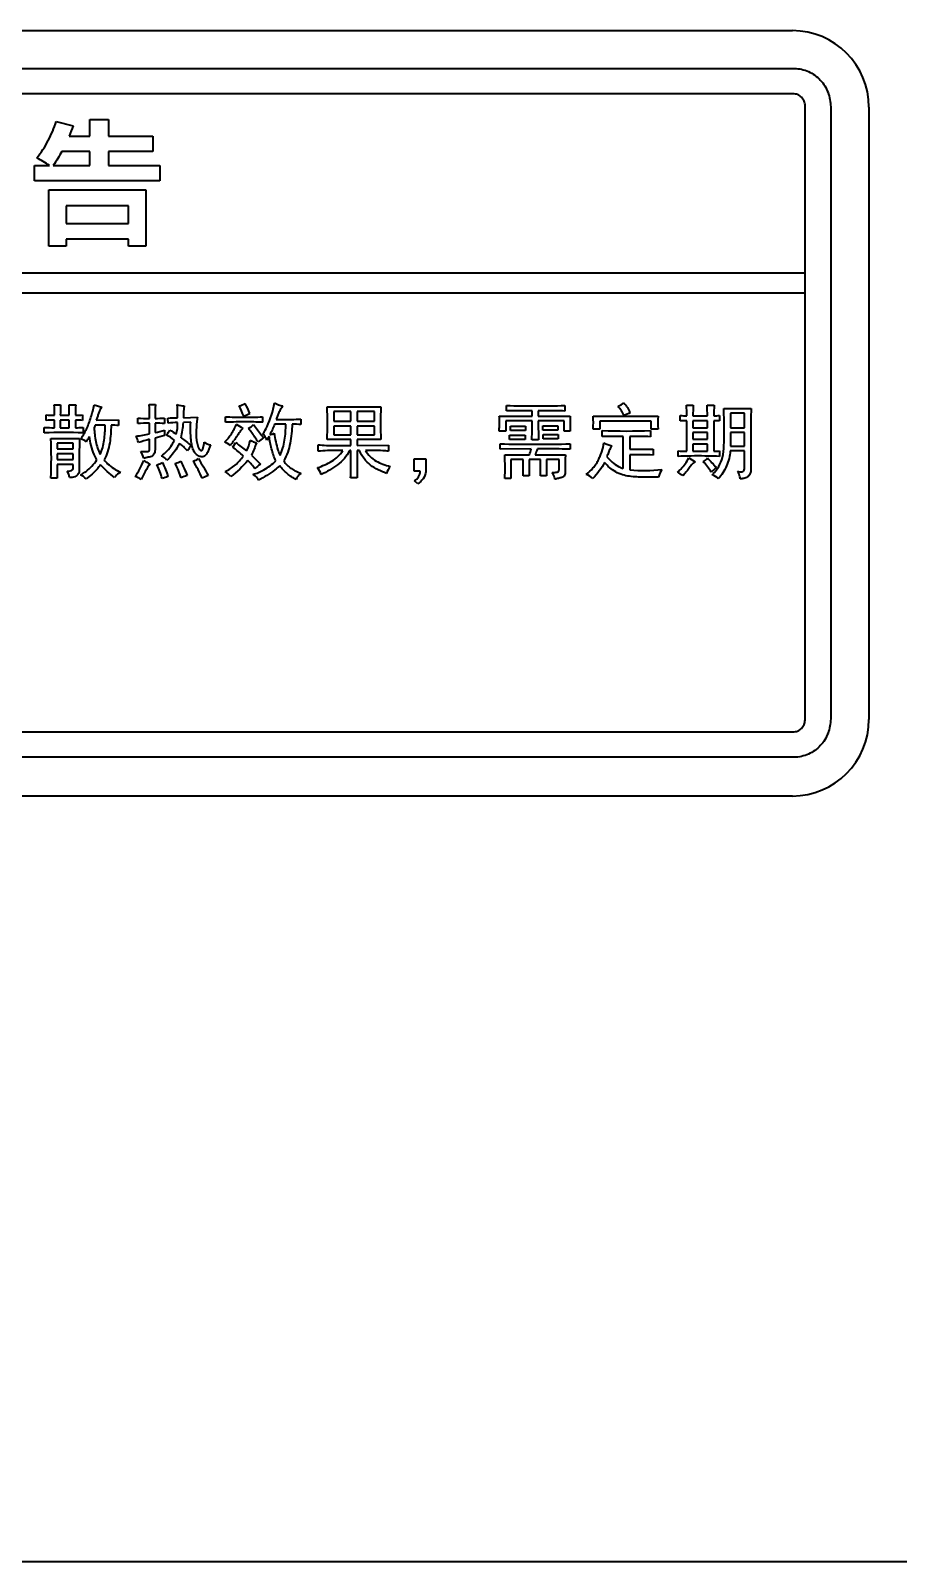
# Model space of a CAD drawing. Header units: millimetres. Extents: x 32496 to 166256, y 3504 to 23939.
# Drawn here: x 51723 to 51757, y 11555.1 to 11615.1 of the extents above; entities that cross this region are included whole.
import ezdxf

# ---------------------------------------------------------------- set-up
doc = ezdxf.new("R2010")
doc.units = ezdxf.units.MM
doc.layers.get('0').update_dxf_attribs({"lineweight": 35})

msp = doc.modelspace()

# ---------------------------------------------------------------- linework, layer by layer
at = {"linetype": 'Continuous'}
for p, q in [((51670.84, 11615.075), (51752.84, 11615.075)), ((51670.769, 11613.593), (51752.91, 11613.593)), ((51752.91, 11612.593), (51670.769, 11612.593)), ((51753.34, 11605.578), (51753.34, 11612.089)), ((51754.34, 11612.089), (51754.34, 11588.098)), ((51755.84, 11612.075), (51755.84, 11588.075)), ((51723.983, 11611.516), (51724.649, 11611.34)), ((51725.305, 11611.586), (51726.026, 11611.586)), ((51725.305, 11610.944), (51725.305, 11611.586)), ((51726.026, 11611.586), (51726.026, 11610.944)), ((51724.493, 11610.944), (51725.305, 11610.944)), ((51726.026, 11610.944), (51727.764, 11610.944)), ((51727.764, 11610.944), (51727.764, 11610.343)), ((51725.305, 11610.343), (51724.205, 11610.343)), ((51725.305, 11609.792), (51725.305, 11610.343)), ((51727.764, 11610.343), (51726.026, 11610.343)), ((51726.026, 11610.343), (51726.026, 11609.792)), ((51723.136, 11609.792), (51723.717, 11609.792)), ((51723.136, 11609.191), (51723.136, 11609.792)), ((51723.862, 11609.792), (51725.305, 11609.792)), ((51726.026, 11609.792), (51728.046, 11609.792)), ((51728.046, 11609.792), (51728.046, 11609.191)), ((51728.046, 11609.191), (51723.136, 11609.191)), ((51723.692, 11608.83), (51727.489, 11608.83)), ((51723.692, 11606.631), (51723.692, 11608.83)), ((51727.489, 11608.83), (51727.489, 11606.631)), ((51726.808, 11608.209), (51724.374, 11608.209)), ((51724.374, 11608.209), (51724.374, 11607.518)), ((51726.808, 11607.518), (51726.808, 11608.209)), ((51724.374, 11607.518), (51726.808, 11607.518)), ((51724.374, 11606.631), (51723.692, 11606.631)), ((51726.808, 11606.896), (51724.374, 11606.896)), ((51724.374, 11606.896), (51724.374, 11606.631)), ((51726.808, 11606.631), (51726.808, 11606.896)), ((51727.489, 11606.631), (51726.808, 11606.631)), ((51696.201, 11605.578), (51753.34, 11605.578)), ((51753.34, 11604.778), (51753.34, 11605.578)), ((51753.34, 11604.778), (51696.201, 11604.778)), ((51753.34, 11588.098), (51753.34, 11604.778)), ((51723.902, 11600.405), (51724.154, 11600.405)), ((51724.482, 11600.405), (51724.747, 11600.405)), ((51725.465, 11600.405), (51725.768, 11600.316)), ((51727.628, 11600.417), (51727.868, 11600.417)), ((51723.587, 11599.799), (51723.587, 11600.014)), ((51723.915, 11599.51), (51723.915, 11599.812)), ((51724.142, 11600.001), (51724.495, 11600.001)), ((51724.495, 11599.812), (51724.142, 11599.812)), ((51724.142, 11599.812), (51724.142, 11599.51)), ((51724.495, 11599.51), (51724.495, 11599.812)), ((51724.734, 11599.812), (51724.734, 11599.51)), ((51725.011, 11600.014), (51725.011, 11599.799)), ((51725.553, 11599.812), (51726.423, 11599.819)), ((51726.423, 11599.819), (51726.423, 11599.598)), ((51727.174, 11599.674), (51727.174, 11599.888)), ((51728.221, 11599.888), (51728.221, 11599.674)), ((51728.372, 11599.686), (51728.359, 11599.888)), ((51728.964, 11599.901), (51729.519, 11599.926)), ((51730.611, 11599.724), (51730.611, 11599.938)), ((51732.073, 11599.938), (51732.073, 11599.724)), ((51733.573, 11599.85), (51733.573, 11599.635)), ((51734.601, 11600.329), (51736.706, 11600.329)), ((51735.534, 11600.14), (51734.866, 11600.14)), ((51734.866, 11600.14), (51734.866, 11599.762)), ((51735.534, 11599.762), (51735.534, 11600.14)), ((51736.454, 11600.14), (51735.774, 11600.14)), ((51735.774, 11600.14), (51735.774, 11599.762)), ((51736.454, 11599.762), (51736.454, 11600.14)), ((51741.348, 11599.964), (51742.634, 11599.964)), ((51741.637, 11600.171), (51741.637, 11600.379)), ((51742.634, 11600.178), (51741.637, 11600.171)), ((51742.634, 11599.964), (51742.634, 11600.178)), ((51742.873, 11600.178), (51742.873, 11599.964)), ((51742.873, 11599.964), (51744.133, 11599.964)), ((51743.919, 11600.379), (51743.919, 11600.165)), ((51744.133, 11599.964), (51744.133, 11599.371)), ((51745.023, 11599.964), (51747.57, 11599.964)), ((51748.434, 11599.774), (51748.434, 11599.989)), ((51748.686, 11600.392), (51748.951, 11600.392)), ((51748.938, 11599.976), (51749.506, 11599.976)), ((51749.493, 11600.392), (51749.77, 11600.392)), ((51749.984, 11599.989), (51749.984, 11599.774)), ((51750.148, 11600.266), (51751.22, 11600.266)), ((51750.955, 11600.077), (51750.413, 11600.077)), ((51750.413, 11600.077), (51750.413, 11599.51)), ((51750.955, 11599.51), (51750.955, 11600.077)), ((51723.511, 11599.308), (51723.511, 11599.523)), ((51724.142, 11599.51), (51724.495, 11599.51)), ((51725.037, 11599.523), (51725.037, 11599.308)), ((51725.503, 11599.611), (51725.465, 11599.51)), ((51725.906, 11599.611), (51725.503, 11599.611)), ((51727.641, 11599.27), (51727.641, 11599.686)), ((51727.855, 11599.686), (51727.855, 11599.321)), ((51728.221, 11599.409), (51728.221, 11599.207)), ((51729.254, 11599.724), (51728.964, 11599.711)), ((51732.98, 11599.648), (51732.539, 11599.648)), ((51734.866, 11599.762), (51735.534, 11599.762)), ((51735.534, 11599.573), (51734.866, 11599.573)), ((51734.866, 11599.573), (51734.866, 11599.232)), ((51734.866, 11599.232), (51735.534, 11599.232)), ((51735.534, 11599.232), (51735.534, 11599.573)), ((51735.774, 11599.762), (51736.454, 11599.762)), ((51736.454, 11599.573), (51735.774, 11599.573)), ((51735.774, 11599.573), (51735.774, 11599.232)), ((51735.774, 11599.232), (51736.454, 11599.232)), ((51736.454, 11599.232), (51736.454, 11599.573)), ((51741.6, 11599.371), (51741.348, 11599.371)), ((51742.634, 11599.774), (51741.6, 11599.774)), ((51741.6, 11599.774), (51741.6, 11599.371)), ((51741.751, 11599.22), (51742.368, 11599.22)), ((51741.751, 11599.043), (51741.751, 11599.22)), ((51741.789, 11599.573), (51742.381, 11599.573)), ((51741.789, 11599.396), (51741.789, 11599.573)), ((51742.381, 11599.396), (51741.789, 11599.396)), ((51742.368, 11599.22), (51742.368, 11599.043)), ((51742.381, 11599.573), (51742.381, 11599.396)), ((51743.894, 11599.774), (51742.873, 11599.774)), ((51742.873, 11599.774), (51742.879, 11599.03)), ((51743.049, 11599.585), (51743.642, 11599.585)), ((51743.049, 11599.409), (51743.049, 11599.585)), ((51743.642, 11599.409), (51743.049, 11599.409)), ((51743.062, 11599.245), (51743.654, 11599.245)), ((51743.062, 11599.069), (51743.062, 11599.245)), ((51743.642, 11599.585), (51743.642, 11599.409)), ((51743.654, 11599.245), (51743.654, 11599.069)), ((51743.894, 11599.371), (51743.894, 11599.774)), ((51744.133, 11599.371), (51743.894, 11599.371)), ((51745.288, 11599.459), (51745.023, 11599.459)), ((51747.304, 11599.762), (51745.288, 11599.762)), ((51745.288, 11599.762), (51745.288, 11599.459)), ((51745.376, 11599.163), (51745.376, 11599.396)), ((51747.28, 11599.396), (51747.28, 11599.157)), ((51747.304, 11599.459), (51747.304, 11599.762)), ((51747.57, 11599.459), (51747.304, 11599.459)), ((51748.699, 11598.589), (51748.699, 11599.787)), ((51749.506, 11599.787), (51748.938, 11599.787)), ((51748.938, 11599.787), (51748.938, 11599.51)), ((51748.938, 11599.51), (51749.506, 11599.51)), ((51749.506, 11599.321), (51748.938, 11599.321)), ((51748.938, 11599.321), (51748.938, 11599.056)), ((51749.506, 11599.51), (51749.506, 11599.787)), ((51749.506, 11599.056), (51749.506, 11599.321)), ((51749.757, 11599.787), (51749.757, 11598.589)), ((51750.413, 11599.51), (51750.955, 11599.51)), ((51750.955, 11599.321), (51750.413, 11599.321)), ((51750.413, 11599.321), (51750.413, 11598.791)), ((51750.955, 11598.791), (51750.955, 11599.321)), ((51723.776, 11599.094), (51724.898, 11599.094)), ((51724.646, 11598.905), (51724.015, 11598.905)), ((51724.015, 11598.905), (51724.015, 11598.678)), ((51724.015, 11598.678), (51724.646, 11598.678)), ((51724.646, 11598.678), (51724.646, 11598.905)), ((51724.898, 11599.094), (51724.897, 11599.082)), ((51724.898, 11599.094), (51724.898, 11599.082)), ((51727.641, 11598.716), (51727.641, 11599.056)), ((51727.855, 11599.106), (51727.855, 11598.728)), ((51730.9, 11598.753), (51731.026, 11598.93)), ((51732.325, 11599.169), (51732.236, 11599.018)), ((51734.248, 11598.589), (51734.248, 11598.842)), ((51735.534, 11599.043), (51734.601, 11599.043)), ((51735.534, 11598.615), (51735.484, 11598.615)), ((51735.534, 11598.816), (51735.534, 11599.043)), ((51736.706, 11599.043), (51735.774, 11599.043)), ((51735.774, 11599.043), (51735.774, 11598.816)), ((51735.774, 11598.816), (51737.009, 11598.823)), ((51735.874, 11598.615), (51735.774, 11598.615)), ((51735.774, 11598.615), (51735.78, 11597.543)), ((51737.009, 11598.823), (51737.009, 11598.589)), ((51741.385, 11598.671), (51741.385, 11598.879)), ((51742.595, 11598.678), (51741.385, 11598.671)), ((51742.368, 11599.043), (51741.751, 11599.043)), ((51742.879, 11599.03), (51742.621, 11599.03)), ((51743.654, 11599.069), (51743.062, 11599.069)), ((51744.133, 11598.879), (51744.133, 11598.665)), ((51746.208, 11599.169), (51745.376, 11599.163)), ((51746.208, 11597.909), (51746.208, 11599.169)), ((51746.46, 11599.169), (51746.46, 11598.665)), ((51746.46, 11598.665), (51747.38, 11598.671)), ((51747.38, 11598.671), (51747.38, 11598.438)), ((51748.359, 11598.388), (51748.359, 11598.602)), ((51748.938, 11599.056), (51749.506, 11599.056)), ((51749.506, 11598.867), (51748.938, 11598.867)), ((51748.938, 11598.867), (51748.938, 11598.589)), ((51749.506, 11598.589), (51749.506, 11598.867)), ((51749.984, 11598.602), (51749.984, 11598.388)), ((51750.955, 11598.602), (51750.401, 11598.602)), ((51750.413, 11598.791), (51750.955, 11598.791)), ((51750.955, 11597.896), (51750.955, 11598.602)), ((51724.646, 11598.489), (51724.015, 11598.489)), ((51724.015, 11598.489), (51724.015, 11598.262)), ((51724.015, 11598.262), (51724.646, 11598.262)), ((51724.646, 11598.073), (51724.015, 11598.073)), ((51724.015, 11598.073), (51724.015, 11597.53)), ((51724.646, 11598.262), (51724.646, 11598.489)), ((51724.646, 11597.909), (51724.646, 11598.073)), ((51731.631, 11598.438), (51731.985, 11598.085)), ((51738.012, 11598.287), (51738.466, 11598.287)), ((51738.012, 11597.808), (51738.012, 11598.287)), ((51738.466, 11598.287), (51738.466, 11597.783)), ((51741.562, 11598.451), (51742.532, 11598.451)), ((51742.28, 11598.262), (51741.802, 11598.262)), ((51741.802, 11598.262), (51741.802, 11597.518)), ((51742.28, 11597.619), (51742.28, 11598.262)), ((51742.961, 11598.262), (51742.52, 11598.262)), ((51742.52, 11598.262), (51742.52, 11597.619)), ((51742.759, 11598.451), (51743.944, 11598.451)), ((51742.961, 11597.619), (51742.961, 11598.262)), ((51743.692, 11598.262), (51743.2, 11598.262)), ((51743.2, 11598.262), (51743.2, 11597.619)), ((51743.692, 11597.909), (51743.692, 11598.262)), ((51746.46, 11598.451), (51746.46, 11597.859)), ((51748.774, 11598.325), (51749.027, 11598.174)), ((51748.938, 11598.589), (51749.506, 11598.589)), ((51724.015, 11597.53), (51723.776, 11597.53)), ((51729.935, 11597.644), (51729.708, 11597.53)), ((51735.78, 11597.543), (51735.521, 11597.543)), ((51738.252, 11597.808), (51738.012, 11597.808)), ((51738.151, 11597.316), (51738.025, 11597.43)), ((51741.802, 11597.518), (51741.562, 11597.518)), ((51742.52, 11597.619), (51742.28, 11597.619)), ((51743.2, 11597.619), (51742.961, 11597.619)), ((51696.201, 11587.594), (51752.91, 11587.594)), ((51752.91, 11586.594), (51670.769, 11586.594)), ((51752.84, 11585.075), (51670.84, 11585.075)), ((51402.94, 11555.075), (51965.908, 11555.075))]:
    msp.add_line(p, q, dxfattribs=at)
for centre, radius, start, end in [((51752.84, 11612.075), 3, 0, 90), ((51720.764, 11605.324), 5.355, 56.54034, 62.69272), ((51729.773, 11604.479), 4.338, 288.54717, 291.91623), ((51728.51, 11598.92), 3.266, 20.51468, 28.0458), ((51731.377, 11620.152), 20.228, 267.82839, 269.86407), ((51724.129, 11597.055), 7.766, 21.99992, 25.24826), ((51728.657, 11606.661), 7.211, 291.75391, 293.81622), ((51731.385, 11616.191), 16.268, 269.80435, 272.42476), ((51756.72, 11599.968), 6.962, 176.50897, 179.93712), ((51722.927, 11600.498), 2.469, 324.96799, 330.56093), ((51722.705, 11600.625), 2.724, 330.53763, 334.44886), ((51727.626, 11591.471), 8.215, 89.89634, 93.1502), ((51726.474, 11605.849), 6.672, 281.94437, 285.17506), ((51733.912, 11577.907), 22.048, 104.96078, 105.94679), ((51726.58, 11600.532), 2.163, 323.04789, 325.09918), ((51726.132, 11599.83), 2.835, 345.46918, 357.5921), ((51731.387, 11579.4), 20.339, 90.98655, 92.1881), ((51731.377, 11579.925), 19.813, 90.75765, 90.98221), ((51731.363, 11581.392), 18.346, 89.24054, 90.77548), ((51731.379, 11582.958), 16.781, 88.82706, 89.22388), ((51731.409, 11584.259), 15.479, 87.53981, 88.8383), ((51743.94, 11608.295), 14.979, 217.28192, 217.83876), ((51731.471, 11598.726), 0.821, 34.54522, 41.52521), ((51702.25, 11598.312), 21.54, 357.91951, 2.07894), ((51724.5, 11598.073), 1.103, 53.09837, 66.02089), ((51713.815, 11605.797), 13.251, 328.91276, 329.98725), ((51710.304, 11613.396), 25.162, 324.59062, 325.08039), ((51690.763, 11551.026), 62.361, 49.43619, 49.9372), ((51738.181, 11607.595), 11.237, 230.45506, 233.15615), ((51732.229, 11600.255), 1.395, 249.88914, 253.5), ((51709.532, 11583.569), 27.145, 34.52847, 35.01632), ((51742.759, 11657.016), 58.153, 268.64603, 271.35397), ((51740.345, 11599.179), 2.306, 341.57754, 347.43116), ((51728.163, 11599.359), 1.36, 236.56617, 247.97085), ((51727.999, 11598.019), 0.389, 33.96175, 40.94279), ((51733.409, 11596.254), 2.32, 127.87819, 134.95031), ((51749.102, 11579.153), 19.249, 90.981, 92.21322), ((51749.145, 11576.972), 21.431, 90.73485, 90.99697), ((51749.155, 11576.15), 22.253, 89.33871, 90.7321), ((51749.148, 11575.412), 22.991, 89.10281, 89.34167), ((51749.1, 11572.825), 25.578, 88.01803, 89.0868), ((51723.9, 11599.435), 2.057, 300.222, 301.63883), ((51751.168, 11596.259), 2.137, 132.50044, 134.97996), ((51748.461, 11598.903), 1.745, 314.98482, 316.8366), ((51748.62, 11598.778), 1.542, 326.01276, 329.47117), ((51752.84, 11588.075), 3, 270, 0)]:
    msp.add_arc(centre, radius, start, end, dxfattribs=at)
for points, knots in [([(51752.91, 11613.593), (51753.1, 11613.591), (51753.485, 11613.506), (51753.961, 11613.163), (51754.268, 11612.664), (51754.337, 11612.28), (51754.34, 11612.089)], [0, 0, 0, 0, 0.249905, 0.499859, 0.74982, 1, 1, 1, 1]), ([(51753.34, 11612.089), (51753.339, 11612.15), (51753.321, 11612.272), (51753.233, 11612.436), (51753.092, 11612.557), (51752.97, 11612.593), (51752.91, 11612.593)], [0, 0, 0, 0, 0.250285, 0.500491, 0.750453, 1, 1, 1, 1]), ([(51723.221, 11610.083), (51723.391, 11610.295), (51723.69, 11610.752), (51723.901, 11611.257), (51723.983, 11611.516)], [0, 0, 0, 0, 0.499981, 1, 1, 1, 1]), ([(51725.163, 11599.45), (51725.235, 11599.601), (51725.353, 11599.915), (51725.433, 11600.24), (51725.465, 11600.405)], [0, 0, 0, 0, 0.499978, 1, 1, 1, 1]), ([(51732.085, 11599.27), (51732.144, 11599.361), (51732.354, 11599.741), (51732.479, 11600.162), (51732.539, 11600.48)], [0, 0, 0, 0, 0.250465, 1, 1, 1, 1]), ([(51725.768, 11600.316), (51725.739, 11600.28), (51725.688, 11600.203), (51725.638, 11600.074), (51725.597, 11599.943), (51725.567, 11599.856), (51725.553, 11599.812)], [0, 0, 0, 0, 0.250182, 0.499923, 0.750145, 1, 1, 1, 1]), ([(51729.519, 11599.926), (51729.507, 11599.855), (51729.487, 11599.711), (51729.473, 11599.494), (51729.464, 11599.278), (51729.468, 11599.096), (51729.492, 11598.954), (51729.519, 11598.849), (51729.542, 11598.761), (51729.573, 11598.695), (51729.601, 11598.659), (51729.627, 11598.634), (51729.65, 11598.618), (51729.678, 11598.614), (51729.704, 11598.628), (51729.717, 11598.653), (51729.731, 11598.686), (51729.745, 11598.729), (51729.759, 11598.781), (51729.773, 11598.852), (51729.78, 11598.906), (51729.783, 11598.942)], [0, 0, 0, 0, 0.124952, 0.24992, 0.374886, 0.499781, 0.562256, 0.624737, 0.687211, 0.71845, 0.749629, 0.765341, 0.781005, 0.796946, 0.812196, 0.828219, 0.843846, 0.875035, 0.906274, 0.937518, 1, 1, 1, 1]), ([(51732.867, 11600.367), (51732.835, 11600.329), (51732.776, 11600.248), (51732.711, 11600.114), (51732.656, 11599.976), (51732.619, 11599.884), (51732.602, 11599.837)], [0, 0, 0, 0, 0.25012, 0.499945, 0.75012, 1, 1, 1, 1]), ([(51732.602, 11599.837), (51732.683, 11599.837), (51732.885, 11599.839), (51733.209, 11599.835), (51733.452, 11599.843), (51733.573, 11599.85)], [0, 0, 0, 0, 0.250001, 0.625012, 1, 1, 1, 1]), ([(51741.348, 11599.371), (51741.349, 11599.42), (51741.351, 11599.544), (51741.358, 11599.741), (51741.353, 11599.89), (51741.348, 11599.964)], [0, 0, 0, 0, 0.250001, 0.625025, 1, 1, 1, 1]), ([(51743.919, 11600.165), (51743.788, 11600.172), (51743.527, 11600.18), (51743.178, 11600.178), (51742.96, 11600.178), (51742.873, 11600.178)], [0, 0, 0, 0, 0.374993, 0.75, 1, 1, 1, 1]), ([(51746.233, 11599.976), (51746.222, 11600.011), (51746.194, 11600.08), (51746.117, 11600.206), (51746.051, 11600.295), (51746.006, 11600.354)], [0, 0, 0, 0, 0.250053, 0.500011, 1, 1, 1, 1]), ([(51750.096, 11598.342), (51750.138, 11598.497), (51750.16, 11598.821), (51750.161, 11599.302), (51750.161, 11599.784), (51750.153, 11600.105), (51750.148, 11600.266)], [0, 0, 0, 0, 0.249926, 0.499901, 0.749962, 1, 1, 1, 1]), ([(51751.22, 11600.266), (51751.215, 11600.063), (51751.205, 11599.556), (51751.207, 11598.746), (51751.207, 11598.137), (51751.207, 11597.833)], [0, 0, 0, 0, 0.250002, 0.625, 1, 1, 1, 1]), ([(51725.465, 11599.51), (51725.471, 11599.42), (51725.489, 11599.241), (51725.529, 11598.974), (51725.593, 11598.71), (51725.663, 11598.544), (51725.705, 11598.464)], [0, 0, 0, 0, 0.2499, 0.50003, 0.74995, 1, 1, 1, 1]), ([(51725.705, 11598.464), (51725.746, 11598.552), (51725.815, 11598.736), (51725.867, 11599.026), (51725.893, 11599.318), (51725.904, 11599.513), (51725.906, 11599.611)], [0, 0, 0, 0, 0.250077, 0.499958, 0.750125, 1, 1, 1, 1]), ([(51726.133, 11599.611), (51726.132, 11599.494), (51726.121, 11599.26), (51726.083, 11598.911), (51726.008, 11598.567), (51725.913, 11598.351), (51725.856, 11598.249)], [0, 0, 0, 0, 0.249857, 0.500042, 0.749939, 1, 1, 1, 1]), ([(51729.597, 11598.387), (51729.541, 11598.408), (51729.438, 11598.481), (51729.347, 11598.642), (51729.298, 11598.818), (51729.269, 11598.998), (51729.252, 11599.179), (51729.244, 11599.421), (51729.248, 11599.603), (51729.254, 11599.724)], [0, 0, 0, 0, 0.124355, 0.249239, 0.374329, 0.499468, 0.624604, 0.749744, 1, 1, 1, 1]), ([(51730.585, 11598.955), (51730.637, 11599.002), (51730.732, 11599.104), (51730.853, 11599.275), (51730.956, 11599.457), (51731.015, 11599.583), (51731.039, 11599.648)], [0, 0, 0, 0, 0.250021, 0.499967, 0.750112, 1, 1, 1, 1]), ([(51731.291, 11599.484), (51731.271, 11599.469), (51731.238, 11599.429), (51731.18, 11599.346), (51731.108, 11599.242), (51731.023, 11599.117), (51730.965, 11599.034), (51730.936, 11598.992)], [0, 0, 0, 0, 0.124819, 0.250545, 0.500063, 0.750067, 1, 1, 1, 1]), ([(51732.526, 11599.296), (51732.541, 11599.184), (51732.58, 11598.961), (51732.655, 11598.67), (51732.723, 11598.494), (51732.753, 11598.425)], [0, 0, 0, 0, 0.374997, 0.74995, 1, 1, 1, 1]), ([(51732.753, 11598.425), (51732.799, 11598.519), (51732.874, 11598.716), (51732.938, 11599.023), (51732.972, 11599.335), (51732.981, 11599.544), (51732.98, 11599.648)], [0, 0, 0, 0, 0.250032, 0.499978, 0.750118, 1, 1, 1, 1]), ([(51733.232, 11599.648), (51733.227, 11599.525), (51733.208, 11599.277), (51733.157, 11598.909), (51733.067, 11598.547), (51732.965, 11598.319), (51732.904, 11598.211)], [0, 0, 0, 0, 0.249881, 0.500033, 0.749951, 1, 1, 1, 1]), ([(51742.621, 11599.03), (51742.627, 11599.123), (51742.635, 11599.309), (51742.633, 11599.557), (51742.634, 11599.712), (51742.634, 11599.774)], [0, 0, 0, 0, 0.374986, 0.75, 1, 1, 1, 1]), ([(51724.897, 11599.082), (51724.893, 11598.977), (51724.884, 11598.715), (51724.885, 11598.294), (51724.885, 11597.978), (51724.886, 11597.82)], [0, 0, 0, 0, 0.250007, 0.625, 1, 1, 1, 1]), ([(51725.579, 11598.249), (51725.535, 11598.317), (51725.44, 11598.497), (51725.342, 11598.808), (51725.302, 11599.048), (51725.289, 11599.169)], [0, 0, 0, 0, 0.2501, 0.62501, 1, 1, 1, 1]), ([(51727.3, 11598.577), (51727.337, 11598.576), (51727.392, 11598.575), (51727.466, 11598.575), (51727.52, 11598.574), (51727.577, 11598.57), (51727.626, 11598.606), (51727.64, 11598.661), (51727.642, 11598.697), (51727.641, 11598.716)], [0, 0, 0, 0, 0.250186, 0.375395, 0.50018, 0.625894, 0.74981, 0.874924, 1, 1, 1, 1]), ([(51727.855, 11598.728), (51727.856, 11598.699), (51727.855, 11598.64), (51727.845, 11598.552), (51727.819, 11598.467), (51727.757, 11598.398), (51727.672, 11598.369), (51727.586, 11598.352), (51727.5, 11598.33), (51727.443, 11598.319), (51727.414, 11598.312)], [0, 0, 0, 0, 0.125026, 0.249983, 0.375546, 0.499823, 0.624874, 0.750061, 0.874992, 1, 1, 1, 1]), ([(51728.107, 11598.401), (51728.267, 11598.521), (51728.459, 11598.719), (51728.585, 11598.956), (51728.612, 11599.018)], [0, 0, 0, 0, 0.749119, 1, 1, 1, 1]), ([(51728.8, 11598.892), (51728.773, 11598.83), (51728.647, 11598.589), (51728.469, 11598.378), (51728.322, 11598.237)], [0, 0, 0, 0, 0.250475, 1, 1, 1, 1]), ([(51729.128, 11598.602), (51729.103, 11598.629), (51729.039, 11598.694), (51728.937, 11598.799), (51728.847, 11598.864), (51728.8, 11598.892)], [0, 0, 0, 0, 0.250004, 0.625167, 1, 1, 1, 1]), ([(51730.023, 11598.842), (51730.008, 11598.795), (51729.977, 11598.704), (51729.936, 11598.589), (51729.892, 11598.502), (51729.853, 11598.44), (51729.798, 11598.389), (51729.751, 11598.371), (51729.727, 11598.368)], [0, 0, 0, 0, 0.249682, 0.499266, 0.624136, 0.749697, 0.874626, 1, 1, 1, 1]), ([(51732.59, 11598.211), (51732.555, 11598.287), (51732.492, 11598.441), (51732.422, 11598.681), (51732.368, 11598.924), (51732.338, 11599.087), (51732.325, 11599.169)], [0, 0, 0, 0, 0.250025, 0.499986, 0.750043, 1, 1, 1, 1]), ([(51734.223, 11597.947), (51734.32, 11597.976), (51734.511, 11598.049), (51734.784, 11598.188), (51735.031, 11598.371), (51735.162, 11598.53), (51735.219, 11598.615)], [0, 0, 0, 0, 0.249747, 0.500137, 0.749826, 1, 1, 1, 1]), ([(51734.248, 11598.842), (51734.355, 11598.832), (51734.623, 11598.813), (51735.052, 11598.816), (51735.374, 11598.816), (51735.534, 11598.816)], [0, 0, 0, 0, 0.250025, 0.624998, 1, 1, 1, 1]), ([(51735.219, 11598.615), (51735.138, 11598.615), (51734.936, 11598.615), (51734.612, 11598.617), (51734.369, 11598.601), (51734.248, 11598.589)], [0, 0, 0, 0, 0.249999, 0.625023, 1, 1, 1, 1]), ([(51735.484, 11598.615), (51735.429, 11598.504), (51735.288, 11598.296), (51735.01, 11598.045), (51734.697, 11597.843), (51734.475, 11597.732), (51734.362, 11597.682)], [0, 0, 0, 0, 0.250016, 0.499958, 0.750169, 1, 1, 1, 1]), ([(51735.521, 11597.543), (51735.528, 11597.677), (51735.536, 11597.945), (51735.534, 11598.302), (51735.535, 11598.525), (51735.534, 11598.615)], [0, 0, 0, 0, 0.374993, 0.75, 1, 1, 1, 1]), ([(51736.933, 11597.72), (51736.821, 11597.761), (51736.603, 11597.858), (51736.29, 11598.036), (51736.032, 11598.29), (51735.914, 11598.502), (51735.874, 11598.615)], [0, 0, 0, 0, 0.250024, 0.500237, 0.750089, 1, 1, 1, 1]), ([(51737.009, 11598.589), (51736.934, 11598.598), (51736.745, 11598.615), (51736.442, 11598.615), (51736.215, 11598.616), (51736.101, 11598.615)], [0, 0, 0, 0, 0.250038, 0.624995, 1, 1, 1, 1]), ([(51736.101, 11598.615), (51736.153, 11598.531), (51736.277, 11598.374), (51736.515, 11598.195), (51736.784, 11598.069), (51736.975, 11598.016), (51737.072, 11597.997)], [0, 0, 0, 0, 0.250003, 0.499947, 0.750155, 1, 1, 1, 1]), ([(51744.133, 11598.665), (51744.026, 11598.67), (51743.759, 11598.679), (51743.33, 11598.678), (51743.008, 11598.678), (51742.848, 11598.678)], [0, 0, 0, 0, 0.250007, 0.624999, 1, 1, 1, 1]), ([(51744.758, 11597.682), (51744.853, 11597.758), (51744.987, 11597.882), (51745.135, 11598.074), (51745.227, 11598.23), (51745.303, 11598.395), (51745.388, 11598.622), (51745.434, 11598.798), (51745.452, 11598.917)], [0, 0, 0, 0, 0.25018, 0.375082, 0.499897, 0.625109, 0.750466, 1, 1, 1, 1]), ([(51745.754, 11598.804), (51745.734, 11598.771), (51745.685, 11598.686), (51745.629, 11598.539), (51745.586, 11598.43), (51745.565, 11598.375)], [0, 0, 0, 0, 0.250102, 0.624992, 1, 1, 1, 1]), ([(51750.401, 11598.602), (51750.384, 11598.402), (51750.29, 11598.002), (51750.069, 11597.655), (51749.934, 11597.506)], [0, 0, 0, 0, 0.500078, 1, 1, 1, 1]), ([(51724.979, 11597.683), (51725.038, 11597.719), (51725.266, 11597.876), (51725.461, 11598.079), (51725.579, 11598.249)], [0, 0, 0, 0, 0.250687, 1, 1, 1, 1]), ([(51725.717, 11598.06), (51725.679, 11598.006), (51725.577, 11597.874), (51725.387, 11597.688), (51725.231, 11597.564), (51725.15, 11597.506)], [0, 0, 0, 0, 0.250064, 0.625006, 1, 1, 1, 1]), ([(51725.856, 11598.249), (51725.9, 11598.197), (51726.086, 11598), (51726.315, 11597.844), (51726.499, 11597.757)], [0, 0, 0, 0, 0.250692, 1, 1, 1, 1]), ([(51727.653, 11598.098), (51727.588, 11598), (51727.471, 11597.796), (51727.366, 11597.586), (51727.313, 11597.48)], [0, 0, 0, 0, 0.499895, 1, 1, 1, 1]), ([(51728.145, 11598.148), (51728.186, 11598.058), (51728.266, 11597.877), (51728.334, 11597.69), (51728.359, 11597.594)], [0, 0, 0, 0, 0.500128, 1, 1, 1, 1]), ([(51730.598, 11597.796), (51730.742, 11597.86), (51731.013, 11598.032), (51731.226, 11598.271), (51731.316, 11598.401)], [0, 0, 0, 0, 0.499921, 1, 1, 1, 1]), ([(51732.741, 11598.022), (51732.679, 11597.965), (51732.52, 11597.827), (51732.24, 11597.638), (51732.021, 11597.513), (51731.909, 11597.455)], [0, 0, 0, 0, 0.250076, 0.624994, 1, 1, 1, 1]), ([(51733.384, 11597.48), (51733.258, 11597.545), (51733.021, 11597.703), (51732.826, 11597.91), (51732.741, 11598.022)], [0, 0, 0, 0, 0.500005, 1, 1, 1, 1]), ([(51732.904, 11598.211), (51732.963, 11598.083), (51733.143, 11597.943), (51733.384, 11597.797), (51733.518, 11597.743), (51733.585, 11597.72)], [0, 0, 0, 0, 0.497126, 0.74854, 1, 1, 1, 1]), ([(51743.944, 11598.451), (51743.938, 11598.367), (51743.93, 11598.2), (51743.932, 11597.978), (51743.932, 11597.838), (51743.932, 11597.783)], [0, 0, 0, 0, 0.374983, 0.75, 1, 1, 1, 1]), ([(51747.595, 11597.569), (51747.405, 11597.567), (51747.119, 11597.569), (51746.738, 11597.58), (51746.453, 11597.601), (51746.171, 11597.657), (51745.907, 11597.773), (51745.671, 11597.936), (51745.536, 11598.074), (51745.477, 11598.148)], [0, 0, 0, 0, 0.249699, 0.374527, 0.499751, 0.624557, 0.749619, 0.875011, 1, 1, 1, 1]), ([(51745.565, 11598.375), (51745.63, 11598.299), (51745.771, 11598.155), (51745.989, 11597.995), (51746.144, 11597.929), (51746.208, 11597.909)], [0, 0, 0, 0, 0.374992, 0.749846, 1, 1, 1, 1]), ([(51748.333, 11597.77), (51748.379, 11597.808), (51748.553, 11597.97), (51748.692, 11598.168), (51748.774, 11598.325)], [0, 0, 0, 0, 0.250547, 1, 1, 1, 1]), ([(51749.027, 11598.174), (51748.975, 11598.141), (51748.881, 11598.062), (51748.778, 11597.912), (51748.667, 11597.768), (51748.588, 11597.677), (51748.547, 11597.632)], [0, 0, 0, 0, 0.249779, 0.49996, 0.749937, 1, 1, 1, 1]), ([(51749.657, 11597.77), (51749.61, 11597.842), (51749.513, 11597.982), (51749.403, 11598.115), (51749.342, 11598.174)], [0, 0, 0, 0, 0.500218, 1, 1, 1, 1]), ([(51724.406, 11597.808), (51724.43, 11597.807), (51724.512, 11597.807), (51724.641, 11597.844), (51724.646, 11597.909)], [0, 0, 0, 0, 0.263932, 1, 1, 1, 1]), ([(51724.856, 11597.713), (51724.84, 11597.684), (51724.797, 11597.63), (51724.705, 11597.584), (51724.607, 11597.562), (51724.54, 11597.556), (51724.507, 11597.556)], [0, 0, 0, 0, 0.250596, 0.49952, 0.750646, 1, 1, 1, 1]), ([(51726.499, 11597.757), (51726.475, 11597.748), (51726.384, 11597.699), (51726.314, 11597.62), (51726.272, 11597.556)], [0, 0, 0, 0, 0.251071, 1, 1, 1, 1]), ([(51731.909, 11597.455), (51731.898, 11597.479), (51731.845, 11597.571), (51731.762, 11597.642), (51731.694, 11597.682)], [0, 0, 0, 0, 0.251191, 1, 1, 1, 1]), ([(51733.585, 11597.72), (51733.54, 11597.693), (51733.456, 11597.624), (51733.401, 11597.531), (51733.384, 11597.48)], [0, 0, 0, 0, 0.500273, 1, 1, 1, 1]), ([(51738.025, 11597.43), (51738.09, 11597.469), (51738.204, 11597.579), (51738.25, 11597.732), (51738.252, 11597.808)], [0, 0, 0, 0, 0.500222, 1, 1, 1, 1]), ([(51738.466, 11597.783), (51738.452, 11597.687), (51738.381, 11597.501), (51738.234, 11597.364), (51738.151, 11597.316)], [0, 0, 0, 0, 0.500049, 1, 1, 1, 1]), ([(51743.415, 11597.757), (51743.431, 11597.758), (51743.462, 11597.758), (51743.509, 11597.76), (51743.557, 11597.763), (51743.604, 11597.764), (51743.652, 11597.774), (51743.682, 11597.815), (51743.691, 11597.862), (51743.693, 11597.893), (51743.692, 11597.909)], [0, 0, 0, 0, 0.125092, 0.250166, 0.3753, 0.500205, 0.625616, 0.749851, 0.874896, 1, 1, 1, 1]), ([(51743.528, 11597.493), (51743.525, 11597.517), (51743.513, 11597.576), (51743.473, 11597.665), (51743.436, 11597.728), (51743.415, 11597.757)], [0, 0, 0, 0, 0.250158, 0.625001, 1, 1, 1, 1]), ([(51743.932, 11597.783), (51743.934, 11597.759), (51743.931, 11597.712), (51743.91, 11597.644), (51743.865, 11597.588), (51743.801, 11597.557), (51743.733, 11597.541), (51743.665, 11597.524), (51743.597, 11597.507), (51743.551, 11597.498), (51743.528, 11597.493)], [0, 0, 0, 0, 0.124782, 0.251064, 0.374949, 0.500802, 0.62564, 0.750367, 0.875199, 1, 1, 1, 1]), ([(51750.691, 11597.796), (51750.717, 11597.79), (51750.771, 11597.782), (51750.854, 11597.776), (51750.933, 11597.813), (51750.957, 11597.869), (51750.955, 11597.896)], [0, 0, 0, 0, 0.25158, 0.502597, 0.753311, 1, 1, 1, 1]), ([(51750.791, 11597.506), (51750.791, 11597.532), (51750.78, 11597.635), (51750.734, 11597.731), (51750.691, 11597.796)], [0, 0, 0, 0, 0.251018, 1, 1, 1, 1]), ([(51751.207, 11597.833), (51751.206, 11597.784), (51751.182, 11597.686), (51751.082, 11597.568), (51750.937, 11597.523), (51750.84, 11597.508), (51750.791, 11597.506)], [0, 0, 0, 0, 0.249976, 0.499098, 0.750048, 1, 1, 1, 1]), ([(51754.34, 11588.098), (51754.337, 11587.907), (51754.268, 11587.523), (51753.961, 11587.024), (51753.484, 11586.682), (51753.1, 11586.595), (51752.91, 11586.594)], [0, 0, 0, 0, 0.250209, 0.50021, 0.750139, 1, 1, 1, 1]), ([(51752.91, 11587.594), (51752.97, 11587.595), (51753.092, 11587.63), (51753.233, 11587.752), (51753.321, 11587.915), (51753.338, 11588.037), (51753.34, 11588.098)], [0, 0, 0, 0, 0.249586, 0.499613, 0.749679, 1, 1, 1, 1])]:
    msp.add_open_spline(points, degree=3, knots=knots, dxfattribs=at)
for points in [[(51724.649, 11611.34), (51724.599, 11611.208), (51724.548, 11611.075), (51724.493, 11610.944)], [(51724.205, 11610.343), (51724.103, 11610.152), (51723.99, 11609.967), (51723.862, 11609.792)], [(51723.915, 11600.001), (51723.915, 11600.136), (51723.911, 11600.27), (51723.902, 11600.405)], [(51724.154, 11600.405), (51724.145, 11600.27), (51724.142, 11600.136), (51724.142, 11600.001)], [(51724.495, 11600.001), (51724.495, 11600.136), (51724.492, 11600.27), (51724.482, 11600.405)], [(51724.747, 11600.405), (51724.736, 11600.27), (51724.733, 11600.136), (51724.734, 11600.001)], [(51727.641, 11599.875), (51727.641, 11600.056), (51727.639, 11600.237), (51727.628, 11600.417)], [(51727.868, 11600.417), (51727.856, 11600.237), (51727.854, 11600.056), (51727.855, 11599.875)], [(51728.737, 11599.901), (51728.738, 11600.073), (51728.734, 11600.245), (51728.725, 11600.417)], [(51728.725, 11600.417), (51728.812, 11600.383), (51728.908, 11600.372), (51729.002, 11600.367)], [(51732.539, 11600.48), (51732.642, 11600.428), (51732.754, 11600.391), (51732.867, 11600.367)], [(51746.006, 11600.354), (51746.088, 11600.381), (51746.165, 11600.427), (51746.233, 11600.48)], [(51746.233, 11600.48), (51746.331, 11600.365), (51746.414, 11600.236), (51746.485, 11600.102)], [(51723.587, 11600.014), (51723.696, 11600.006), (51723.805, 11600.001), (51723.915, 11600.001)], [(51723.915, 11599.812), (51723.805, 11599.812), (51723.696, 11599.807), (51723.587, 11599.799)], [(51724.734, 11600.001), (51724.826, 11600.001), (51724.919, 11600.007), (51725.011, 11600.014)], [(51725.011, 11599.799), (51724.919, 11599.807), (51724.826, 11599.812), (51724.734, 11599.812)], [(51727.174, 11599.888), (51727.33, 11599.879), (51727.485, 11599.875), (51727.641, 11599.875)], [(51727.855, 11599.875), (51727.977, 11599.876), (51728.099, 11599.881), (51728.221, 11599.888)], [(51728.359, 11599.888), (51728.485, 11599.896), (51728.611, 11599.901), (51728.737, 11599.901)], [(51729.002, 11600.367), (51728.973, 11600.214), (51728.964, 11600.057), (51728.964, 11599.901)], [(51734.601, 11599.043), (51734.618, 11599.472), (51734.62, 11599.901), (51734.601, 11600.329)], [(51736.706, 11600.329), (51736.688, 11599.901), (51736.69, 11599.472), (51736.706, 11599.043)], [(51741.637, 11600.379), (51742.398, 11600.356), (51743.159, 11600.36), (51743.919, 11600.379)], [(51745.023, 11599.459), (51745.043, 11599.626), (51745.038, 11599.796), (51745.023, 11599.964)], [(51746.485, 11600.102), (51746.399, 11600.065), (51746.312, 11600.026), (51746.233, 11599.976)], [(51747.57, 11599.964), (51747.555, 11599.796), (51747.552, 11599.626), (51747.57, 11599.459)], [(51748.434, 11599.989), (51748.522, 11599.981), (51748.611, 11599.976), (51748.699, 11599.976)], [(51748.699, 11599.976), (51748.699, 11600.115), (51748.694, 11600.254), (51748.686, 11600.392)], [(51748.951, 11600.392), (51748.944, 11600.254), (51748.939, 11600.115), (51748.938, 11599.976)], [(51749.506, 11599.976), (51749.506, 11600.115), (51749.503, 11600.254), (51749.493, 11600.392)], [(51749.757, 11599.976), (51749.833, 11599.976), (51749.909, 11599.981), (51749.984, 11599.989)], [(51723.511, 11599.523), (51723.646, 11599.515), (51723.78, 11599.51), (51723.915, 11599.51)], [(51725.037, 11599.308), (51724.529, 11599.329), (51724.02, 11599.327), (51723.511, 11599.308)], [(51724.734, 11599.51), (51724.835, 11599.511), (51724.936, 11599.516), (51725.037, 11599.523)], [(51726.423, 11599.598), (51726.327, 11599.605), (51726.23, 11599.61), (51726.133, 11599.611)], [(51727.112, 11599.182), (51727.29, 11599.196), (51727.466, 11599.23), (51727.641, 11599.27)], [(51728.221, 11599.674), (51728.099, 11599.681), (51727.977, 11599.686), (51727.855, 11599.686)], [(51728.612, 11599.018), (51728.521, 11599.103), (51728.416, 11599.171), (51728.309, 11599.232)], [(51728.354, 11599.295), (51728.383, 11599.336), (51728.41, 11599.378), (51728.435, 11599.421)], [(51728.737, 11599.711), (51728.615, 11599.711), (51728.493, 11599.701), (51728.372, 11599.686)], [(51728.435, 11599.421), (51728.522, 11599.371), (51728.607, 11599.317), (51728.687, 11599.257)], [(51728.687, 11599.257), (51728.729, 11599.404), (51728.739, 11599.559), (51728.737, 11599.711)], [(51731.039, 11599.648), (51731.127, 11599.6), (51731.212, 11599.546), (51731.291, 11599.484)], [(51731.518, 11599.484), (51731.593, 11599.522), (51731.66, 11599.576), (51731.72, 11599.635)], [(51731.764, 11599.145), (51731.684, 11599.259), (51731.603, 11599.373), (51731.518, 11599.484)], [(51731.72, 11599.635), (51731.815, 11599.494), (51731.918, 11599.358), (51732.022, 11599.222)], [(51732.539, 11599.648), (51732.487, 11599.509), (51732.428, 11599.371), (51732.35, 11599.245)], [(51732.35, 11599.245), (51732.411, 11599.245), (51732.473, 11599.265), (51732.526, 11599.296)], [(51733.573, 11599.635), (51733.46, 11599.645), (51733.346, 11599.649), (51733.232, 11599.648)], [(51745.376, 11599.396), (51746.011, 11599.376), (51746.646, 11599.378), (51747.28, 11599.396)], [(51748.699, 11599.787), (51748.611, 11599.787), (51748.522, 11599.782), (51748.434, 11599.774)], [(51749.984, 11599.774), (51749.909, 11599.782), (51749.833, 11599.787), (51749.757, 11599.787)], [(51727.2, 11598.93), (51727.18, 11599.017), (51727.149, 11599.101), (51727.112, 11599.182)], [(51727.641, 11599.056), (51727.492, 11599.019), (51727.345, 11598.976), (51727.2, 11598.93)], [(51728.876, 11599.119), (51729.007, 11599.019), (51729.138, 11598.919), (51729.267, 11598.816)], [(51729.267, 11598.816), (51729.22, 11598.746), (51729.173, 11598.674), (51729.128, 11598.602)], [(51729.783, 11598.942), (51729.856, 11598.895), (51729.938, 11598.859), (51730.023, 11598.842)], [(51730.812, 11598.816), (51730.739, 11598.866), (51730.663, 11598.912), (51730.585, 11598.955)], [(51731.443, 11598.602), (51731.519, 11598.727), (51731.56, 11598.874), (51731.581, 11599.018)], [(51731.581, 11599.018), (51731.636, 11598.991), (51731.692, 11598.966), (51731.75, 11598.945)], [(51731.833, 11598.917), (51731.77, 11598.756), (51731.705, 11598.595), (51731.631, 11598.438)], [(51732.111, 11599.106), (51732.034, 11599.064), (51731.962, 11599.013), (51731.896, 11598.955)], [(51732.236, 11599.018), (51732.214, 11599.079), (51732.184, 11599.138), (51732.147, 11599.192)], [(51742.848, 11598.678), (51742.808, 11598.607), (51742.777, 11598.53), (51742.759, 11598.451)], [(51745.452, 11598.917), (51745.544, 11598.862), (51745.649, 11598.826), (51745.754, 11598.804)], [(51747.28, 11599.157), (51747.007, 11599.17), (51746.733, 11599.171), (51746.46, 11599.169)], [(51748.359, 11598.602), (51748.472, 11598.594), (51748.586, 11598.59), (51748.699, 11598.589)], [(51749.757, 11598.589), (51749.833, 11598.59), (51749.909, 11598.595), (51749.984, 11598.602)], [(51726.272, 11597.556), (51726.071, 11597.704), (51725.879, 11597.87), (51725.717, 11598.06)], [(51727.073, 11597.594), (51727.209, 11597.79), (51727.316, 11598.006), (51727.414, 11598.224)], [(51727.414, 11598.312), (51727.388, 11598.405), (51727.35, 11598.495), (51727.3, 11598.577)], [(51727.931, 11598.06), (51728.004, 11598.085), (51728.076, 11598.114), (51728.145, 11598.148)], [(51728.132, 11597.518), (51728.087, 11597.705), (51728.012, 11597.885), (51727.931, 11598.06)], [(51728.293, 11598.274), (51728.244, 11598.331), (51728.177, 11598.374), (51728.107, 11598.401)], [(51728.649, 11598.111), (51728.723, 11598.132), (51728.796, 11598.161), (51728.863, 11598.199)], [(51728.876, 11597.543), (51728.812, 11597.737), (51728.737, 11597.927), (51728.649, 11598.111)], [(51728.863, 11598.199), (51728.953, 11598.012), (51729.038, 11597.824), (51729.115, 11597.632)], [(51729.355, 11598.199), (51729.425, 11598.225), (51729.493, 11598.26), (51729.556, 11598.3)], [(51729.708, 11597.53), (51729.607, 11597.761), (51729.483, 11597.982), (51729.355, 11598.199)], [(51729.556, 11598.3), (51729.688, 11598.084), (51729.82, 11597.869), (51729.935, 11597.644)], [(51729.727, 11598.368), (51729.684, 11598.361), (51729.638, 11598.371), (51729.597, 11598.387)], [(51731.493, 11598.224), (51731.293, 11597.992), (51731.069, 11597.778), (51730.825, 11597.594)], [(51731.77, 11597.896), (51731.692, 11598.016), (51731.595, 11598.123), (51731.493, 11598.224)], [(51732.118, 11597.857), (51732.289, 11597.954), (51732.447, 11598.077), (51732.59, 11598.211)], [(51741.562, 11597.518), (51741.581, 11597.828), (51741.58, 11598.14), (51741.562, 11598.451)], [(51745.477, 11598.148), (51745.351, 11597.92), (51745.196, 11597.703), (51745.011, 11597.518)], [(51747.38, 11598.438), (51747.074, 11598.455), (51746.767, 11598.452), (51746.46, 11598.451)], [(51749.342, 11598.174), (51749.403, 11598.215), (51749.457, 11598.269), (51749.506, 11598.325)], [(51749.506, 11598.325), (51749.627, 11598.202), (51749.744, 11598.076), (51749.859, 11597.947)], [(51749.949, 11597.995), (51750.012, 11598.103), (51750.063, 11598.221), (51750.096, 11598.342)], [(51724.507, 11597.556), (51724.497, 11597.646), (51724.456, 11597.732), (51724.406, 11597.808)], [(51724.886, 11597.82), (51724.884, 11597.783), (51724.874, 11597.746), (51724.856, 11597.713)], [(51725.15, 11597.506), (51725.093, 11597.572), (51725.015, 11597.621), (51724.936, 11597.657)], [(51727.313, 11597.48), (51727.239, 11597.529), (51727.158, 11597.569), (51727.073, 11597.594)], [(51728.359, 11597.594), (51728.283, 11597.571), (51728.207, 11597.546), (51728.132, 11597.518)], [(51729.115, 11597.632), (51729.033, 11597.609), (51728.952, 11597.581), (51728.876, 11597.543)], [(51730.825, 11597.594), (51730.761, 11597.673), (51730.685, 11597.744), (51730.598, 11597.796)], [(51731.694, 11597.682), (51731.843, 11597.72), (51731.985, 11597.782), (51732.118, 11597.857)], [(51734.362, 11597.682), (51734.328, 11597.776), (51734.28, 11597.865), (51734.223, 11597.947)], [(51737.072, 11597.997), (51737.009, 11597.915), (51736.964, 11597.819), (51736.933, 11597.72)], [(51745.011, 11597.518), (51744.94, 11597.589), (51744.853, 11597.648), (51744.758, 11597.682)], [(51746.46, 11597.859), (51746.878, 11597.811), (51747.303, 11597.826), (51747.721, 11597.871)], [(51747.721, 11597.871), (51747.663, 11597.778), (51747.615, 11597.676), (51747.595, 11597.569)], [(51748.547, 11597.632), (51748.478, 11597.68), (51748.407, 11597.728), (51748.333, 11597.77)], [(51749.934, 11597.506), (51749.874, 11597.582), (51749.786, 11597.638), (51749.695, 11597.669)], [(51749.859, 11597.947), (51749.812, 11597.912), (51749.767, 11597.874), (51749.724, 11597.834)], [(51749.734, 11597.71), (51749.794, 11597.774), (51749.85, 11597.843), (51749.899, 11597.916)]]:
    msp.add_open_spline(points, degree=3, dxfattribs=at)

doc.saveas('drawing.dxf')
